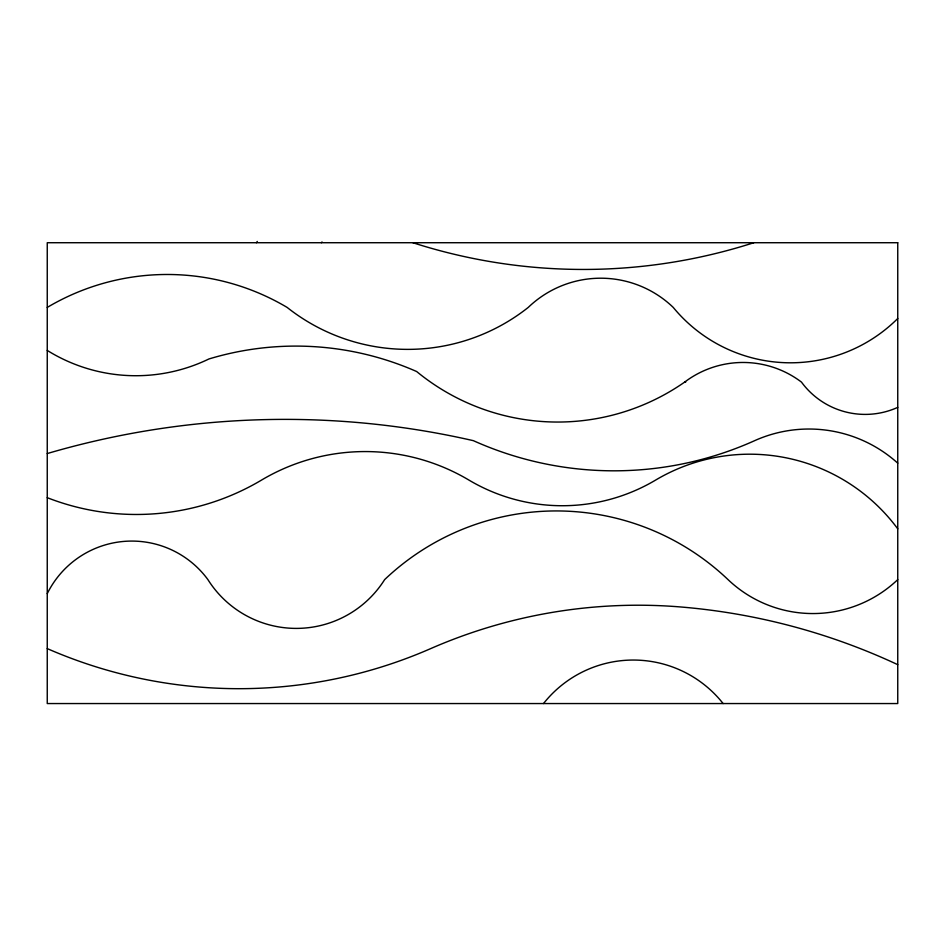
<?xml version="1.0" encoding="UTF-8"?>
<svg xmlns="http://www.w3.org/2000/svg" width="945" height="945" viewBox="0 0 945 945"><rect width="100%" height="100%" fill="white"/><g stroke="black" fill="none" stroke-linecap="round" stroke-linejoin="round"><path stroke-width="1.42" d="M256.402 242.723L257.288 241.447M321.347 242.723L322.032 241.955M47.25 350.43A167.773 167.773 0 0 0 208.916 358.97A299.742 299.742 0 0 1 416.674 371.539A221.945 221.945 0 0 0 684.641 382.111L685.727 382.099M47.25 307.42A234.868 234.868 0 0 1 287.138 307.42A194.186 194.186 0 0 0 528.243 307.42A104.564 104.564 0 0 1 673.242 307.42A151.897 151.897 0 0 0 897.75 318.5M684.641 382.111A96.697 96.697 0 0 1 801.478 382.111A78.955 78.955 0 0 0 897.75 407.366M47.25 453.553A844.015 844.015 0 0 1 473.398 440.677A343.047 343.047 0 0 0 754.618 440.677A132.572 132.572 0 0 1 897.75 463.156M47.25 497.684A244.932 244.932 0 0 0 261.564 480.06A202.832 202.832 0 0 1 468.897 480.06A182.692 182.692 0 0 0 655.653 480.06A184.074 184.074 0 0 1 897.75 528.834M47.25 593.637A94.346 94.346 0 0 1 207.912 579.616A104.422 104.422 0 0 0 384.639 579.616A248.972 248.972 0 0 1 728.04 579.616A123.051 123.051 0 0 0 897.75 579.616M47.25 648.601A478.56 478.56 0 0 0 430.707 648.601A517.825 517.825 0 0 1 681.451 607.033A636.871 636.871 0 0 1 897.75 664.654M543.517 703.553A114.439 114.439 0 0 1 723.126 703.553M753.791 242.723A556.888 556.888 0 0 1 412.906 242.723M897.75 242.723L47.25 242.723L47.25 703.553L897.75 703.553L897.75 242.723"/></g></svg>
